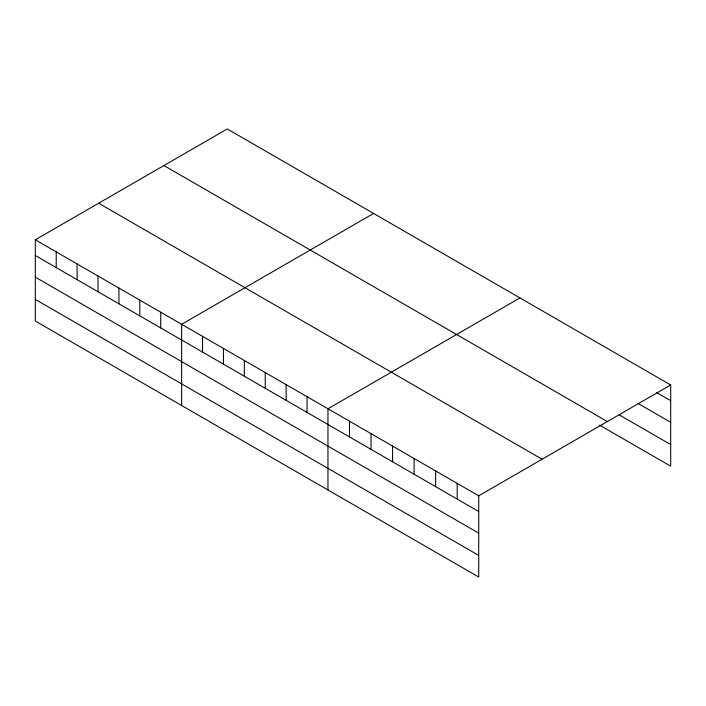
<?xml version="1.0" encoding="UTF-8"?>
<svg xmlns="http://www.w3.org/2000/svg" width="706" height="706" viewBox="0 0 706 706"><rect width="100%" height="100%" fill="white"/><g stroke="black" fill="none" stroke-linecap="round" stroke-linejoin="round"><path stroke-width="1.06" d="M35.3 239.802L478.721 495.815L478.721 577.031L35.3 321.027L35.3 239.802L227.279 128.969L670.7 384.973L670.7 466.198L599.535 425.109M373.606 213.45L181.627 324.292L181.627 405.509M519.934 297.932L327.955 408.774L327.955 489.99M478.721 495.815L670.7 384.973M656.651 392.58L670.7 400.69M637.924 403.382L670.7 422.312M619.197 414.846L670.7 444.577M163.924 165.548L607.345 421.553M98.655 203.231L542.076 459.235M35.3 255.519L478.721 511.532M35.3 277.14L478.721 533.145M35.3 299.406L478.721 555.419M457.188 483.381L457.188 499.098M435.646 470.946L435.646 486.663M414.113 458.512L414.113 474.229M392.571 446.077L392.571 461.795M371.038 433.643L371.038 449.36M349.496 421.208L349.496 436.926M307.057 396.701L307.057 412.419M286.151 384.629L286.151 400.346M265.244 372.565L265.244 388.282M244.338 360.492L244.338 376.21M223.44 348.429L223.44 364.146M202.534 336.356L202.534 352.073M160.721 312.22L160.721 327.937M139.823 300.147L139.823 315.864M118.917 288.083L118.917 303.801M98.01 276.011L98.01 291.728M77.104 263.947L77.104 279.664M56.206 251.874L56.206 267.592"/></g></svg>
